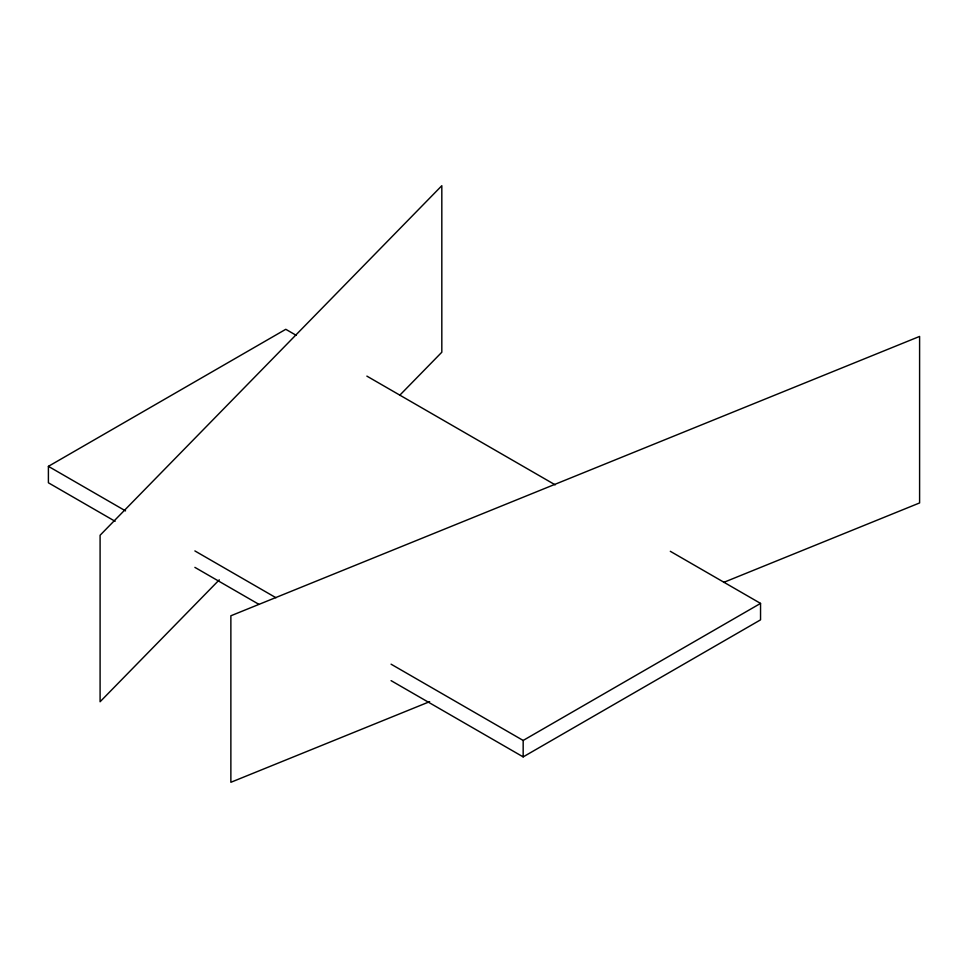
<?xml version="1.0" encoding="UTF-8"?>
<svg xmlns="http://www.w3.org/2000/svg" width="968" height="968" viewBox="0 0 968 968"><rect width="100%" height="100%" fill="white"/><g stroke="black" fill="none" stroke-linecap="round" stroke-linejoin="round"><path stroke-width="1.45" d="M219.276 579.844L100.091 701.752L100.091 535.256L441.819 185.711L441.819 352.219L399.639 395.368M115.107 521.304L48.4 482.79L48.4 466.346L285.778 329.301L296.244 335.339M391.072 664.181L523.168 740.447L760.545 603.403L760.545 619.847L523.168 756.891L391.072 680.637M429.647 701.667L230.868 782.289L230.868 615.781L919.6 336.428L919.6 502.936L723.616 582.421M366.872 376.116L555.208 484.847M670.304 551.3L760.545 603.403M48.4 466.346L125.562 510.898M194.883 550.925L275.977 597.74M194.883 567.369L258.964 604.371M523.168 740.447L523.168 756.891"/></g></svg>
